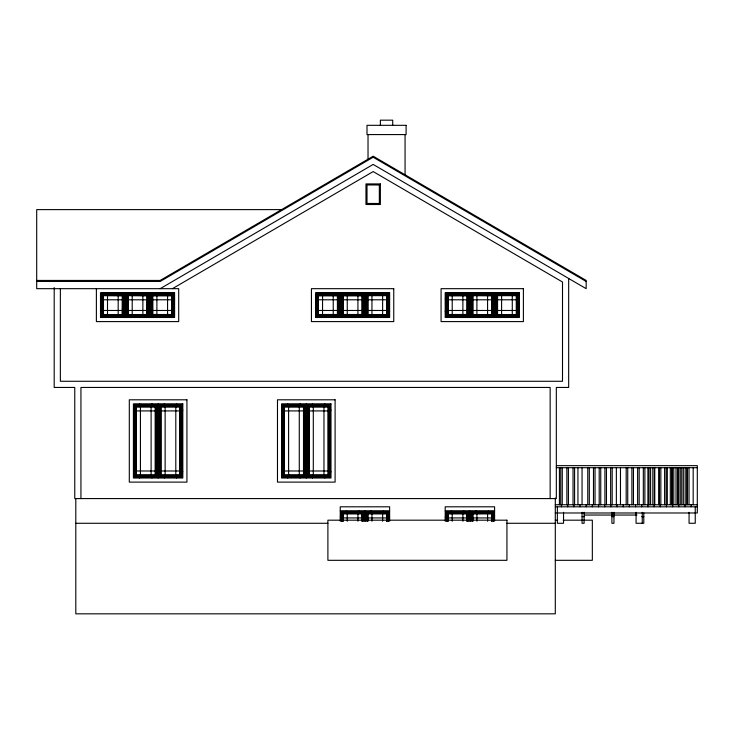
<?xml version="1.0" encoding="UTF-8"?>
<svg xmlns="http://www.w3.org/2000/svg" width="734" height="734" viewBox="0 0 734 734"><rect width="100%" height="100%" fill="white"/><g stroke="black" fill="none" stroke-linecap="round" stroke-linejoin="round"><path stroke-width="1.1" d="M101.035 316.941L101.035 293.325L124.652 293.325L124.652 316.941L101.035 316.941L101.173 311.308L100.494 311.308M101.631 299.068L101.631 293.93L124.055 293.93L124.055 316.345L101.631 316.345L101.631 293.93M102.76 299.068L102.76 295.05L122.927 295.05L122.927 315.216L102.76 315.216L102.76 295.05M122.927 315.216L122.927 311.198M122.927 299.793L122.927 295.05L118.183 295.05M124.055 316.345L124.055 311.198M124.652 293.325L124.652 316.941M125.725 316.941L125.725 293.325L149.351 293.325L149.351 316.941L125.725 316.941L125.725 293.325M148.846 316.446L126.23 316.446L126.23 311.308L124.156 311.308M126.331 299.068L126.331 293.93L148.745 293.93L148.745 316.345L126.331 316.345L126.331 293.93M127.45 299.068L127.45 295.05L147.626 295.05L147.626 315.216L127.45 315.216L127.45 295.05M133.964 477.458L133.964 404.452L157.581 404.452L157.581 477.458L133.964 477.458L133.964 404.452M134.561 410.196L134.561 405.058L156.975 405.058L156.975 476.861L134.561 476.861L134.561 405.058M135.689 410.196L135.689 406.177L155.856 406.177L155.856 475.733L135.689 475.733L135.689 406.177L140.433 406.177M147.626 315.216L147.626 311.198M148.745 316.345L148.745 311.198M149.351 316.941L149.351 293.325M150.424 316.941L150.424 293.325L174.041 293.325L174.041 316.941L150.424 316.941L150.562 311.308L149.213 311.308M151.03 299.068L151.03 293.93L173.444 293.93L173.444 316.345L151.03 316.345L151.03 293.93M152.149 299.068L152.149 295.05L172.316 295.05L172.316 315.216M155.856 475.733L155.856 471.714M155.856 410.921L155.856 406.177M156.975 476.861L156.975 471.714M157.581 477.458L157.581 404.452M158.654 477.458L158.654 404.452L182.271 404.452L182.271 477.458L158.654 477.458L158.654 404.452M159.26 410.196L159.26 405.058L181.674 405.058L181.674 476.861L159.26 476.861M160.379 410.196L160.379 406.177L180.546 406.177L180.546 475.733L160.379 475.733L160.379 406.177L165.132 406.177M172.316 311.198L172.316 315.216L152.149 315.216L152.149 295.05M173.444 316.345L173.444 311.198M174.041 316.941L174.041 293.325M180.546 475.733L180.546 471.714M180.546 410.921L180.546 406.177M181.674 476.861L181.674 471.714M182.271 477.458L182.271 404.452M282.131 477.458L282.131 404.452L305.748 404.452L305.748 477.458L282.131 477.458L282.131 404.452M282.737 410.196L282.737 405.058L305.151 405.058L305.151 476.861L282.737 476.861L282.737 405.058M283.856 410.196L283.856 406.177L304.023 406.177L304.023 475.733L283.856 475.733L283.856 406.177M304.023 475.733L304.023 471.714M304.023 410.921L304.023 406.177M305.151 476.861L305.151 471.714M305.748 477.458L305.748 404.452M306.83 477.458L306.83 404.452L330.447 404.452L330.447 477.458L306.83 477.458L306.83 404.452M307.427 410.196L307.427 405.058L329.841 405.058L329.841 476.861L307.427 476.861L307.427 405.058M308.555 410.196L308.555 406.177L328.722 406.177L328.722 475.733L308.555 475.733L308.555 406.177M316.088 316.941L316.088 293.325L339.704 293.325L339.704 316.941L316.088 316.941L316.088 293.325M316.693 299.068L316.693 293.93L339.108 293.93L339.108 316.345L316.693 316.345L316.693 293.93M317.813 299.068L317.813 295.05L337.979 295.05L337.979 315.216L317.813 315.216L317.813 295.05M328.722 475.733L328.722 471.714M328.722 410.921L328.722 406.177M329.841 476.861L329.841 471.714M330.447 477.458L330.447 404.452M337.979 315.216L337.979 311.198M337.979 299.793L337.979 295.05M339.108 316.345L339.108 311.198M339.704 293.325L339.704 316.941M340.787 316.941L340.787 293.325L364.403 293.325L364.403 316.941L340.787 316.941L340.787 293.325M363.908 316.446L341.282 316.446L341.282 311.308L339.209 311.308M341.383 517.213L341.383 512.066L363.798 512.066L363.798 521.223M341.383 299.068L341.383 293.93L363.798 293.93L363.798 316.345L341.383 316.345M342.503 517.213L342.503 513.185L362.679 513.185L362.679 521.223M342.503 299.068L342.503 295.05L362.679 295.05L362.679 315.216L342.512 315.216L342.512 295.05M362.679 517.938L362.679 513.185M362.679 315.216L362.679 311.198M362.679 299.793L362.679 295.05M363.798 316.345L363.798 311.198M364.403 316.941L364.403 293.325M365.477 316.941L365.477 293.325L389.093 293.325L389.093 316.941L365.477 316.941L365.477 293.325M366.082 517.213L366.082 512.066L388.497 512.066L388.497 521.223M366.082 299.068L366.082 293.93L388.497 293.93L388.497 316.345L366.082 316.345L366.082 293.93M367.202 517.213L367.202 513.185L387.368 513.185L387.368 521.223M367.202 299.068L367.202 295.05L387.368 295.05L387.368 315.216L367.202 315.216L367.202 295.05M387.368 311.198L387.368 315.216L382.625 315.216M387.368 299.793L387.368 295.05M387.368 517.938L387.368 513.185M388.497 316.345L388.497 311.198M389.093 316.941L389.093 293.325M445.74 316.941L445.74 293.325L469.356 293.325L469.356 316.941L445.74 316.941L445.74 293.325M468.861 316.446L446.235 316.446L446.235 311.308L445.199 311.308M446.336 517.213L446.336 512.066L468.751 512.066L468.751 521.223M446.336 299.068L446.336 293.93L468.751 293.93L468.751 316.345L446.336 316.345L446.336 293.93M447.465 517.213L447.465 513.185L467.631 513.185L467.631 521.223M447.465 299.068L447.465 295.05L467.631 295.05L467.631 315.216L447.465 315.216L447.465 295.05M467.631 517.938L467.631 513.185M467.631 311.198L467.631 315.216L462.888 315.216M467.631 299.793L467.631 295.05M468.751 316.345L468.751 311.198M470.43 316.941L470.43 293.325L494.046 293.325L494.046 316.941L470.43 316.941L494.046 316.941M471.035 517.213L471.035 512.066L493.45 512.066L493.45 521.223M471.035 299.068L471.035 293.93L493.45 293.93L493.45 316.345L471.035 316.345L471.035 293.93M492.321 521.223L492.331 513.185L472.155 513.185L472.155 521.223M472.155 299.068L472.155 295.05L492.331 295.05L492.331 315.216L472.155 315.216L472.155 295.05L476.907 295.05M492.321 517.938L492.331 513.185M492.331 311.198L492.331 315.216L487.578 315.216M492.321 299.793L492.331 295.05M493.45 316.345L493.45 311.198M493.918 316.804L494.046 293.325M495.129 316.941L495.129 293.325L518.745 293.325L518.745 316.941L495.129 316.941L495.129 293.325M495.725 299.068L495.725 293.93L518.14 293.93L518.14 316.345L495.725 316.345L495.725 293.93M496.854 299.068L496.854 295.05L517.02 295.05L517.02 315.216L496.854 315.216L496.854 295.05L501.597 295.05M517.02 311.198L517.02 315.216L512.277 315.216M517.02 299.793L517.02 295.05M518.14 316.345L518.14 311.198M103.265 314.712L122.422 314.712L103.265 314.712L103.265 295.554L122.422 295.554L122.422 314.712M122.211 314.501L122.422 295.554M127.955 314.712L147.121 314.712L127.955 314.712L127.955 295.554L147.121 295.554L147.121 314.712M146.901 314.501L147.121 295.554M152.654 314.712L152.654 295.554L171.811 295.554L171.811 314.712L152.654 314.712L152.654 295.554M171.811 314.712L171.811 295.554M155.351 475.237L155.351 406.682L136.185 406.682L136.185 475.237L155.351 475.237L155.351 406.682M180.05 475.237L180.05 406.682L160.884 406.682L160.884 475.237L180.05 475.237L180.05 406.682M136.185 475.237L136.185 406.682M318.317 314.712L318.317 295.554L337.475 295.554L337.475 314.712L318.317 314.712L318.317 295.554M337.475 314.712L337.475 295.554M160.884 475.237L160.884 406.682M343.007 314.712L343.007 295.554L362.174 295.554L362.174 314.712L343.007 314.712L343.007 295.554M362.174 314.712L362.174 295.554M367.706 314.712L386.873 314.712L367.706 314.712L367.706 295.554L386.873 295.554L386.873 314.712M367.706 295.554L386.873 295.554M303.527 475.237L303.527 406.682L284.361 406.682L284.361 475.237L303.527 475.237L303.527 406.682M328.217 475.237L328.217 406.682L309.051 406.682L309.051 475.237L328.217 475.237L328.217 406.682M284.361 475.237L284.361 406.682M447.96 314.712L447.96 295.554L467.127 295.554L467.127 314.712L447.96 314.712L447.96 295.554M467.127 314.712L467.127 295.554M469.356 293.325L445.877 293.462M309.051 475.237L309.051 406.682M472.659 314.712L491.826 314.712L472.659 314.712L472.659 295.554L491.826 295.554L491.826 314.712M491.606 314.501L491.826 295.554M497.358 314.712L516.516 314.712L497.358 314.712L497.358 295.554L516.516 295.554L516.516 314.712M497.358 295.554L516.516 295.554M518.745 293.325L495.266 293.462M343.007 521.223L343.007 513.69L362.174 513.69L362.174 521.223M340.787 520.47L340.787 511.46L364.403 511.46L364.403 520.47M367.706 521.223L367.706 513.69L386.873 513.69L386.873 521.223M365.477 520.47L365.477 511.46L389.093 511.46L389.093 520.47M447.96 521.223L447.96 513.69L467.127 513.69L467.127 521.223M445.74 520.47L445.74 511.46L469.356 511.46L469.356 520.47M472.659 521.223L472.659 513.69L491.826 513.69L491.826 521.223M470.43 520.47L470.43 511.46L494.046 511.46L494.046 520.47M160.177 288.673L373.175 164.425L586.163 288.673L586.163 280.434L373.175 156.195L160.177 280.434L36.7 280.434M172.426 288.673L373.175 171.572L562.501 282.012L562.501 381.276L60.362 381.276L60.362 288.673M281.59 209.612L36.7 209.612L36.7 288.673L178.701 288.673L178.701 321.593L96.383 321.593L96.383 288.673M36.7 281.471L160.177 281.471L373.175 157.223L586.163 281.471M124.514 293.462L101.035 293.325M125.863 293.462L149.213 293.462M173.903 293.462L150.424 293.325M316.226 293.462L339.567 293.462M340.915 293.462L364.266 293.462M365.615 293.462L388.956 293.462M470.567 293.462L493.918 293.462M103.265 295.554L122.211 295.765M127.955 295.554L146.901 295.765M152.865 295.765L171.6 295.765M318.528 295.765L337.264 295.765M343.228 295.765L361.954 295.765M448.18 295.765L466.907 295.765M472.659 295.554L491.606 295.765M100.494 298.958L101.173 298.958M126.23 298.958L124.156 298.958L124.156 293.82L124.156 316.446L101.531 316.446M149.213 298.958L150.562 298.958M173.903 298.958L174.582 298.958M315.547 298.958L316.226 298.958M341.282 298.958L339.209 298.958L339.209 293.82L339.209 316.446L316.583 316.446M364.266 298.958L365.615 298.958M388.956 298.958L389.635 298.958M445.199 298.958L446.235 298.958M470.567 298.958L469.219 298.958L469.356 316.941M493.918 298.958L495.266 298.958M519.287 298.958L518.25 298.958L518.25 293.82L518.25 316.446L495.624 316.446M101.329 299.793L124.358 299.793M126.028 299.793L149.048 299.793M150.718 299.793L173.747 299.793M316.382 299.793L339.411 299.793M341.081 299.793L364.101 299.793M365.78 299.793L388.8 299.793M446.033 299.793L469.054 299.793M470.733 299.793L493.753 299.793M495.422 299.793L518.452 299.793M101.329 310.473L124.358 310.473M126.028 310.473L149.048 310.473M150.718 310.473L173.747 310.473M316.382 310.473L339.411 310.473M341.081 310.473L364.101 310.473M365.78 310.473L388.8 310.473M446.033 310.473L469.054 310.473M470.733 310.473L493.753 310.473M495.422 310.473L518.452 310.473M173.903 311.308L174.582 311.308M315.547 311.308L316.226 311.308M364.266 311.308L365.615 311.308M388.956 311.308L389.635 311.308M469.219 311.308L470.567 311.308M493.918 311.308L495.266 311.308M518.25 311.308L519.287 311.308M152.865 314.501L171.6 314.501M318.528 314.501L337.264 314.501M343.228 314.501L361.954 314.501M448.18 314.501L466.907 314.501M150.92 316.446L173.545 316.446M365.972 316.446L388.598 316.446M470.925 316.446L493.551 316.446M101.173 316.804L124.514 316.804M125.863 316.804L149.213 316.804M150.562 316.804L173.903 316.804M316.226 316.804L339.567 316.804M340.915 316.804L364.266 316.804M365.615 316.804L388.956 316.804M445.877 316.804L469.219 316.804M495.266 316.804L518.745 316.941M134.102 404.59L157.443 404.59M158.792 404.59L182.142 404.59M282.269 404.59L305.61 404.59M306.968 404.59L330.309 404.59M136.405 406.893L155.131 406.893M161.104 406.893L179.83 406.893M284.572 406.893L303.307 406.893M309.271 406.893L327.997 406.893M133.423 410.086L134.102 410.086M157.443 410.086L159.15 410.086M182.142 410.086L182.812 410.086M281.59 410.086L282.269 410.086M305.61 410.086L306.968 410.086M330.309 410.086L330.988 410.086M134.258 410.921L157.278 410.921M158.957 410.921L181.977 410.921M282.425 410.921L305.454 410.921M307.124 410.921L330.144 410.921M556.418 465.65L697.3 465.65L697.3 512.983L555.299 512.983M556.335 467.714L697.3 467.714M134.258 470.989L157.278 470.989M158.957 470.989L181.977 470.989M282.425 470.989L305.454 470.989M307.124 470.989L330.144 470.989M133.423 471.824L134.102 471.824M157.443 471.824L159.15 471.824L159.15 476.962L159.15 404.948M182.142 471.824L182.812 471.824M281.59 471.824L282.269 471.824M305.61 471.824L306.968 471.824M330.309 471.824L330.988 471.824M136.405 475.017L155.131 475.017M161.104 475.017L179.83 475.017M284.572 475.017L303.307 475.017M309.271 475.017L327.997 475.017M555.299 504.753L697.3 504.753M555.299 506.809L697.3 506.809M340.246 510.928L389.635 510.928M445.199 510.928L494.588 510.928M340.787 511.46L364.403 511.46M365.477 511.46L389.093 511.46M445.74 511.46L469.356 511.46M470.43 511.46L494.046 511.46M343.007 513.69L362.174 513.69M367.706 513.69L386.873 513.69M447.96 513.69L467.127 513.69M472.659 513.69L491.826 513.69M584.347 515.039L636.938 515.039M582.053 516.653L584.117 516.653M611.899 516.653L613.954 516.653M641.736 516.653L643.791 516.653M340.246 517.103L341.282 517.103M364.266 517.103L365.615 517.103M388.956 517.103L389.635 517.103M445.199 517.103L446.235 517.103M469.219 517.103L470.567 517.103M493.918 517.103L494.588 517.103M341.081 517.938L364.101 517.938M365.78 517.938L388.8 517.938M446.033 517.938L469.054 517.938M470.733 517.938L493.753 517.938M555.299 520.186L557.583 520.186M563.152 520.186L592.338 520.186L592.338 560.317L555.299 560.317M75.804 523.278L327.896 523.278M506.937 523.278L555.299 523.278M695.245 506.809L695.245 523.278L689.07 523.278L689.07 512.295M693.18 467.714L693.18 504.753M691.125 504.753L691.125 506.809M689.015 467.714L689.015 504.753M687.464 467.714L687.464 504.753M686.712 467.714L686.712 504.753M685.171 467.714L685.171 504.753M684.95 504.753L684.95 506.809M683.299 467.714L683.299 504.753M681.748 467.714L681.748 504.753M680.253 467.714L680.253 504.753M678.776 504.753L678.776 506.809M678.702 467.714L678.702 504.753M677.574 467.714L677.574 504.753M676.032 467.714L676.032 504.753M673.784 467.714L673.784 504.753M672.601 504.753L672.601 506.809M672.234 467.714L672.234 504.753M671.858 467.714L671.858 504.753M670.316 467.714L670.316 504.753M667.316 467.714L667.316 504.753M666.435 504.753L666.435 506.809M666.142 467.714L666.142 504.753M664.6 467.714L664.6 504.753M660.848 467.714L660.848 504.753M660.261 504.753L660.261 506.809M659.306 467.714L659.306 504.753M658.884 467.714L658.884 504.753M654.774 467.714L654.774 504.753M654.379 467.714L654.379 504.753M654.086 504.753L654.086 506.809M652.838 467.714L652.838 504.753M650.599 467.714L650.599 504.753M649.049 467.714L649.049 504.753M647.911 467.714L647.911 506.809M644.883 467.714L644.883 504.753M643.791 512.983L643.791 523.278L636.075 523.278L636.075 512.295M643.333 467.714L643.333 504.753M642.25 512.295L642.25 523.278M641.736 504.753L641.736 506.809M639.167 467.714L639.167 504.753M637.617 467.714L637.617 504.753M635.561 504.753L635.561 506.809M633.451 467.714L633.451 504.753M631.901 467.714L631.901 504.753M629.387 504.753L629.387 506.809M627.735 467.714L627.735 504.753M626.185 467.714L626.185 504.753M623.212 504.753L623.212 506.809M620.469 467.714L620.469 504.753M617.037 504.753L617.037 506.809M616.358 467.714L616.358 504.753M613.954 512.277L613.954 523.278L611.899 523.278L611.899 512.277M612.184 467.714L612.184 504.753M610.871 504.753L610.871 506.809M610.642 467.714L610.642 504.753M606.467 467.714L606.467 504.753M604.926 467.714L604.926 504.753M604.697 504.753L604.697 506.809M600.751 467.714L600.751 504.753M599.201 467.714L599.201 504.753M598.522 504.753L598.522 506.809M595.035 467.714L595.035 504.753M593.485 467.714L593.485 504.753M592.347 504.753L592.347 506.809M589.319 467.714L589.319 504.753M587.769 467.714L587.769 504.753M586.172 504.753L586.172 506.809M584.117 512.277L584.117 523.278L582.053 523.278L582.053 512.277M582.053 467.714L582.053 504.753M579.998 504.753L579.998 506.809M577.942 467.714L577.942 504.753M574.584 467.714L574.594 504.753M573.823 504.753L573.823 506.809M573.043 467.714L573.043 504.753M568.676 278.47L568.676 387.451L556.326 387.451L556.326 498.579L74.767 498.579L74.767 387.451L54.197 387.451L54.197 287.544M568.419 467.714L568.419 504.753M567.648 504.753L567.648 506.809M566.877 467.714L566.877 504.753M563.538 512.295L563.538 523.278L557.363 523.278L557.363 506.809M562.299 467.714L562.244 504.753M561.473 504.753L561.473 506.809M560.758 467.714L560.703 504.753M559.418 467.714L559.418 504.753M555.299 498.019L555.299 613.826L75.804 613.826L75.804 498.579M550.151 498.579L550.151 387.451L80.942 387.451L80.942 498.579M518.608 298.958L518.608 316.804M516.305 295.765L516.305 314.501M513.112 292.783L513.112 293.462M513.112 316.446L513.112 317.483M512.277 293.618L512.277 316.648M501.597 293.618L501.597 316.648M500.762 292.783L500.762 293.462M500.762 316.446L500.762 317.483M497.569 295.765L497.569 314.501M494.588 292.783L494.588 317.483M494.588 521.03L494.588 506.809L445.199 506.809L445.199 521.03M493.918 511.598L493.918 520.47M493.753 521.223L493.753 511.763L470.733 511.763L470.733 521.223M491.606 513.91L491.606 521.223M488.413 292.783L488.413 293.462M488.413 316.446L488.413 317.483M488.413 510.928L488.413 511.598M487.578 293.618L487.578 316.648M487.578 511.763L487.578 521.223M476.907 293.618L476.907 316.648M476.907 511.763L476.907 521.223M476.063 292.783L476.063 293.462M476.063 316.446L476.063 317.483M476.063 510.928L476.063 511.598M472.879 295.765L472.879 314.501M472.879 513.91L472.879 521.223M472.155 513.185L472.155 517.938M471.035 512.066L471.035 521.223M470.567 511.598L470.567 520.47M470.43 293.325L470.43 311.308M469.898 292.783L469.898 317.483M469.898 510.928L469.898 521.03M469.219 511.598L469.219 520.47M469.054 521.223L469.054 511.763L446.033 511.763L446.033 521.223M466.907 513.91L466.907 521.223M463.723 292.783L463.723 293.462M463.723 316.446L463.723 317.483M463.723 510.928L463.723 511.598M462.888 293.618L462.888 316.648M462.888 511.763L462.888 521.223M452.208 293.618L452.208 316.648M452.208 511.763L452.208 521.223M451.373 292.783L451.373 293.462M451.373 316.446L451.373 317.483M451.373 510.928L451.373 511.598M448.18 513.91L448.18 521.223M447.465 513.194L447.465 521.223M446.336 512.066L446.336 521.223M446.235 293.82L446.235 316.446M446.235 511.965L446.235 520.47M445.877 511.598L445.877 520.47M405.067 134.579L405.067 174.802M392.718 125.321L392.718 120.174L380.377 120.174L380.377 125.321M389.635 521.03L389.635 506.809L340.246 506.809L340.246 521.03M388.956 511.598L388.956 520.47M388.8 521.223L388.8 511.763L365.78 511.763L365.78 521.223M386.653 295.765L386.653 314.501M386.653 513.91L386.653 521.223M383.46 292.783L383.46 293.462M383.46 316.446L383.46 317.483M383.46 510.928L383.46 511.598M382.625 293.618L382.625 316.648M382.625 511.763L382.625 521.223M371.945 293.618L371.945 316.648M371.945 511.763L371.945 521.223M371.11 292.783L371.11 293.462M371.11 316.446L371.11 317.483M371.11 510.928L371.11 511.598M368.028 134.579L368.028 159.535M367.927 295.765L367.927 314.501M367.927 513.91L367.927 521.223M367.202 513.185L367.202 521.223M366.082 512.066L366.082 521.223M365.615 511.598L365.615 520.47M364.936 292.783L364.936 317.483M364.936 510.928L364.936 521.03M364.266 511.598L364.266 520.47M364.101 521.223L364.101 511.763L341.081 511.763L341.081 521.223M361.954 513.91L361.954 521.223M358.77 292.783L358.77 293.462M358.77 316.446L358.77 317.483M358.77 510.928L358.77 511.598M357.926 293.618L357.926 316.648M357.926 511.763L357.926 521.223M347.255 293.618L347.255 316.648M347.255 511.763L347.255 521.223M346.42 292.783L346.42 293.462M346.42 316.446L346.42 317.483M346.42 510.928L346.42 511.598M343.228 513.91L343.228 521.223M342.512 513.194L342.512 521.223M341.282 293.82L341.282 316.446M341.282 511.965L341.383 521.223M340.915 511.598L340.915 520.47M340.246 292.783L340.246 317.483M334.071 292.783L334.071 293.462M334.071 316.446L334.071 317.483M333.236 293.618L333.236 316.648M324.813 403.911L324.813 404.59M324.813 477.32L324.813 477.999M323.969 404.746L323.969 477.164M322.556 293.618L322.556 316.648M321.721 292.783L321.721 293.462M321.721 316.446L321.721 317.483M313.299 404.746L313.299 477.164M312.464 403.911L312.464 404.59M312.464 477.32L312.464 477.999M306.289 403.911L306.289 477.999M300.114 403.911L300.114 404.59M300.114 477.32L300.114 477.999M299.279 404.746L299.279 477.164M288.6 404.746L288.6 477.164M287.765 403.911L287.765 404.59M287.765 477.32L287.765 477.999M176.637 403.911L176.637 404.59M176.637 477.32L176.637 477.999M175.802 404.746L175.802 477.164M168.407 292.783L168.407 293.462M168.407 316.446L168.407 317.483M167.572 293.618L167.572 316.648M165.132 404.746L165.132 477.164M164.288 403.911L164.288 404.59M164.288 477.32L164.288 477.999M158.122 403.911L158.122 477.999M156.892 293.618L156.892 316.648M156.058 292.783L156.058 293.462M156.058 316.446L156.058 317.483M151.947 403.911L151.947 404.59M151.947 477.32L151.947 477.999M151.112 404.746L151.112 477.164M149.883 292.783L149.883 317.483M143.708 292.783L143.708 293.462M143.708 316.446L143.708 317.483M142.873 293.618L142.873 316.648M140.433 404.746L140.433 477.164M139.598 403.911L139.598 404.59M139.598 477.32L139.598 477.999M132.203 293.618L132.203 316.648M131.368 292.783L131.368 293.462M131.368 316.446L131.368 317.483M128.175 295.765L128.175 314.501M126.23 293.82L126.23 316.446M125.193 292.783L125.193 317.483M119.018 292.783L119.018 293.462M119.018 316.446L119.018 317.483M118.183 293.618L118.183 316.648M107.503 293.618L107.503 316.648M106.669 292.783L106.669 293.462M106.669 316.446L106.669 317.483M103.476 295.765L103.476 314.501M406.095 125.321L367 125.321L367 134.579L406.095 134.579L406.095 125.321M380.377 183.922L365.972 183.922L365.972 204.502L380.377 204.502L380.377 183.922M379.34 184.95L367 184.95L367 203.465L379.34 203.465L379.34 184.95M393.754 288.673L311.436 288.673L311.436 321.593L393.754 321.593L393.754 288.673M523.397 288.673L441.079 288.673L441.079 321.593L523.397 321.593L523.397 288.673M174.582 292.783L100.494 292.783L100.494 317.483L174.582 317.483L174.582 292.783M389.635 292.783L315.547 292.783L315.547 317.483L389.635 317.483L389.635 292.783M519.287 292.783L445.199 292.783L445.199 317.483L519.287 317.483L519.287 292.783M124.358 293.618L101.329 293.618L101.329 316.648L124.358 316.648L124.358 293.618M149.048 293.618L126.028 293.618L126.028 316.648L149.048 316.648L149.048 293.618M173.747 293.618L150.718 293.618L150.718 316.648L173.747 316.648L173.747 293.618M339.411 293.618L316.382 293.618L316.382 316.648L339.411 316.648L339.411 293.618M364.101 293.618L341.081 293.618L341.081 316.648L364.101 316.648L364.101 293.618M388.8 293.618L365.78 293.618L365.78 316.648L388.8 316.648L388.8 293.618M469.054 293.618L446.033 293.618L446.033 316.648L469.054 316.648L469.054 293.618M493.753 293.618L470.733 293.618L470.733 316.648L493.753 316.648L493.753 293.618M518.452 293.618L495.422 293.618L495.422 316.648L518.452 316.648L518.452 293.618M186.931 399.801L129.303 399.801L129.303 482.119L186.931 482.119L186.931 399.801M335.099 399.801L277.48 399.801L277.48 482.119L335.099 482.119L335.099 399.801M182.812 403.911L133.423 403.911L133.423 477.999L182.812 477.999L182.812 403.911M330.988 403.911L281.59 403.911L281.59 477.999L330.988 477.999L330.988 403.911M157.278 404.746L134.258 404.746L134.258 477.164L157.278 477.164L157.278 404.746M181.977 404.746L158.957 404.746L158.957 477.164L181.977 477.164L181.977 404.746M305.454 404.746L282.425 404.746L282.425 477.164L305.454 477.164L305.454 404.746M330.144 404.746L307.124 404.746L307.124 477.164L330.144 477.164L330.144 404.746M506.937 520.186L327.896 520.186L327.896 560.317L506.937 560.317L506.937 520.186"/></g></svg>
